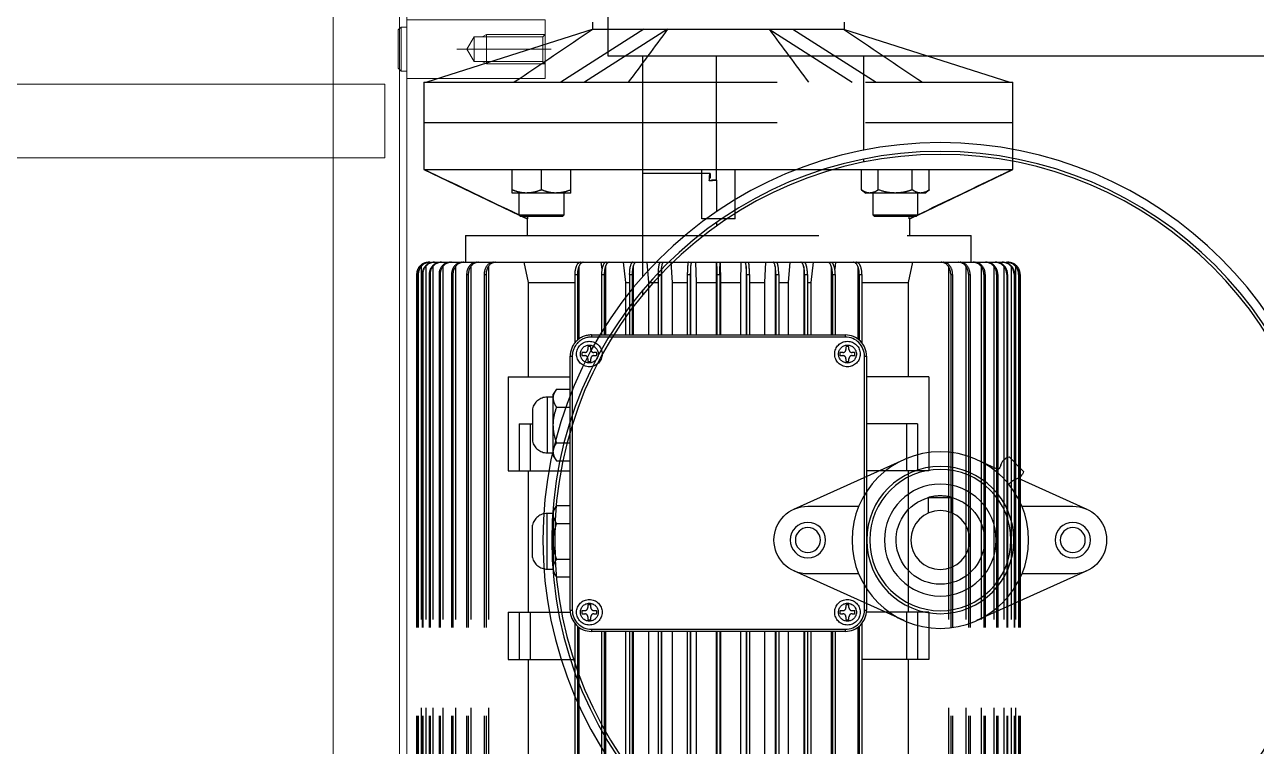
# Model space of a CAD drawing. Header units: millimetres. Extents: x 163705 to 1616509, y 81827 to 302547.
# Drawn here: x 228077 to 228495.4, y 147680.2 to 147925.4 of the extents above; entities that cross this region are included whole.
import ezdxf

# ---------------------------------------------------------------- set-up
doc = ezdxf.new("R2010")
doc.units = ezdxf.units.MM
doc.header["$LTSCALE"] = 10
doc.linetypes.add('ACAD_ISO02W100', pattern=[15, 12, -3])
doc.layers.add('1-虚线', color=8, linetype='ACAD_ISO02W100', lineweight=0)
doc.layers.add('1-设备轮廓', color=2, linetype='Continuous', lineweight=18)

# ---------------------------------------------------------------- blocks, each defined once
blk = doc.blocks.new('A$Cb1654539')
at = {"lineweight": 25}
for p, q in [((-30.87, 206.48), (-30.87, 264.08)), ((2.16, 196.97), (2.16, 264.08)), ((9.95, 196.97), (9.95, 264.08)), ((17.97, 196.97), (17.97, 264.08)), ((26.14, 196.97), (26.14, 264.08)), ((32.83, 264.08), (32.83, 196.97)), ((34.38, 196.97), (34.38, 264.08)), ((41.07, 264.08), (41.07, 196.97)), ((49.24, 264.08), (49.24, 196.97)), ((57.26, 264.08), (57.26, 196.97)), ((65.05, 264.08), (65.05, 196.97)), ((98.08, 264.08), (98.08, 206.48)), ((-68.89, 75.7), (-68.89, 259.98)), ((-68.45, 75.7), (-68.45, 259.98)), ((-68.35, 75.7), (-68.35, 259.98)), ((-67.33, 72.99), (-67.33, 262.7)), ((-67.02, 75.7), (-67.02, 259.98)), ((-66.82, 75.7), (-66.82, 259.98)), ((-65.82, 72.99), (-65.82, 262.7)), ((-64.63, 75.7), (-64.63, 259.98)), ((-64.33, 75.7), (-64.33, 259.98)), ((-63.35, 72.99), (-63.35, 262.7)), ((-61.29, 75.7), (-61.29, 259.98)), ((-60.89, 75.7), (-60.89, 259.98)), ((-59.95, 72.99), (-59.95, 262.7)), ((-57.03, 75.7), (-57.03, 259.98)), ((-56.55, 75.7), (-56.55, 259.98)), ((-55.64, 72.99), (-55.64, 262.7)), ((-51.9, 75.7), (-51.9, 259.98)), ((-51.33, 75.7), (-51.33, 259.98)), ((-50.48, 72.99), (-50.48, 262.7)), ((-45.95, 75.7), (-45.95, 259.98)), ((-45.3, 75.7), (-45.3, 259.98)), ((-44.51, 72.99), (-44.51, 262.7)), ((-15.16, 194.25), (-15.16, 259.98)), ((-14.26, 195.19), (-14.26, 259.98)), ((-13.77, 195.58), (-13.77, 262.7)), ((-6.09, 196.97), (-6.09, 259.98)), ((-5.14, 196.97), (-5.14, 259.98)), ((-4.75, 196.97), (-4.75, 262.7)), ((3.36, 196.97), (3.36, 259.98)), ((4.34, 196.97), (4.34, 259.98)), ((4.64, 196.97), (4.64, 262.7)), ((13.11, 196.97), (13.11, 259.98)), ((14.11, 196.97), (14.11, 259.98)), ((14.31, 196.97), (14.31, 262.7)), ((23.05, 196.97), (23.05, 259.98)), ((24.07, 196.97), (24.07, 259.98)), ((24.17, 196.97), (24.17, 262.7)), ((33.1, 196.97), (33.1, 259.98)), ((34.12, 196.97), (34.12, 259.98)), ((43.04, 196.97), (43.04, 262.7)), ((43.14, 196.97), (43.14, 259.98)), ((44.16, 196.97), (44.16, 259.98)), ((52.9, 196.97), (52.9, 262.7)), ((53.1, 196.97), (53.1, 259.98)), ((54.11, 196.97), (54.11, 259.98)), ((62.57, 196.97), (62.57, 262.7)), ((62.87, 196.97), (62.87, 259.98)), ((63.85, 196.97), (63.85, 259.98)), ((71.97, 196.97), (71.97, 262.7)), ((72.36, 196.97), (72.36, 259.98)), ((73.31, 196.97), (73.31, 259.98)), ((80.99, 195.58), (80.99, 262.7)), ((81.47, 195.19), (81.47, 259.98)), ((82.38, 194.25), (82.38, 259.98)), ((111.72, 72.99), (111.72, 262.7)), ((112.52, 75.7), (112.52, 259.98)), ((113.17, 75.7), (113.17, 259.98)), ((117.7, 72.99), (117.7, 262.7)), ((118.55, 75.7), (118.55, 259.98)), ((119.12, 75.7), (119.12, 259.98)), ((122.86, 72.99), (122.86, 262.7)), ((123.76, 75.7), (123.76, 259.98)), ((124.25, 75.7), (124.25, 259.98)), ((127.16, 72.99), (127.16, 262.7)), ((128.11, 75.7), (128.11, 259.98)), ((128.5, 75.7), (128.5, 259.98)), ((130.56, 72.99), (130.56, 262.7)), ((131.55, 75.7), (131.55, 259.98)), ((131.84, 75.7), (131.84, 259.98)), ((133.03, 72.99), (133.03, 262.7)), ((134.04, 75.7), (134.04, 259.98)), ((134.24, 75.7), (134.24, 259.98)), ((134.54, 72.99), (134.54, 262.7)), ((135.56, 75.7), (135.56, 259.98)), ((135.66, 75.7), (135.66, 259.98)), ((136.11, 75.7), (136.11, 259.98)), ((-37.83, 190.48), (-37.83, 206.48)), ((-37.83, 206.48), (-34.05, 206.48)), ((-34.05, 190.48), (-34.05, 206.48)), ((-34.05, 206.48), (-30.27, 206.48)), ((-30.27, 206.48), (-15.16, 206.48)), ((-30.27, 190.48), (-30.27, 206.48)), ((97.49, 206.48), (82.38, 206.48)), ((97.49, 190.48), (97.49, 206.48)), ((101.27, 206.48), (97.49, 206.48)), ((101.27, 190.48), (101.27, 206.48)), ((105.05, 206.48), (101.27, 206.48)), ((105.05, 190.48), (105.05, 206.48)), ((-9.51, 196.25), (-9.51, 196.97)), ((-9.51, 196.97), (76.73, 196.97)), ((76.73, 196.25), (76.73, 196.97)), ((-10.75, 192.76), (-10.75, 192.03)), ((-9.97, 193.02), (-10.49, 193.02)), ((-9.71, 192.03), (-9.71, 192.76)), ((76.73, 196.25), (-9.51, 196.25)), ((76.93, 192.76), (76.93, 192.03)), ((77.71, 193.02), (77.19, 193.02)), ((77.97, 192.03), (77.97, 192.76)), ((-37.83, 190.48), (-34.05, 190.48)), ((-34.05, 190.48), (-30.27, 190.48)), ((-30.87, 142.48), (-30.87, 190.48)), ((-30.27, 190.48), (-16.7, 190.48)), ((-16.02, 189.74), (-16.74, 189.74)), ((-16.74, 103.51), (-16.74, 189.74)), ((-16.02, 189.74), (-16.02, 103.51)), ((-12.78, 190.73), (-12.78, 190.21)), ((-11.79, 190.99), (-12.52, 190.99)), ((-12.52, 189.95), (-11.79, 189.95)), ((-10.75, 188.9), (-10.75, 188.18)), ((-9.71, 188.18), (-9.71, 188.9)), ((-7.94, 190.99), (-8.67, 190.99)), ((-8.67, 189.95), (-7.94, 189.95)), ((-7.68, 190.21), (-7.68, 190.73)), ((74.9, 190.73), (74.9, 190.21)), ((75.89, 190.99), (75.16, 190.99)), ((75.16, 189.95), (75.89, 189.95)), ((76.93, 188.9), (76.93, 188.18)), ((77.97, 188.18), (77.97, 188.9)), ((79.74, 190.99), (79.01, 190.99)), ((79.01, 189.95), (79.74, 189.95)), ((80, 190.21), (80, 190.73)), ((83.95, 189.74), (83.23, 189.74)), ((83.23, 103.51), (83.23, 189.74)), ((97.49, 190.48), (83.92, 190.48)), ((83.95, 189.74), (83.95, 103.51)), ((101.27, 190.48), (97.49, 190.48)), ((98.08, 190.48), (98.08, 142.48)), ((105.05, 190.48), (101.27, 190.48)), ((-10.49, 187.92), (-9.97, 187.92)), ((77.19, 187.92), (77.71, 187.92)), ((88.55, 178.5), (83.95, 178.5)), ((89.69, 176.87), (88.55, 178.5)), ((89.69, 175.47), (89.69, 176.87)), ((91.81, 175.82), (89.69, 175.82)), ((91.81, 175.82), (91.81, 156.93)), ((88.55, 172.44), (83.95, 172.44)), ((89.69, 166.38), (89.69, 175.47)), ((96.76, 171.9), (96.76, 160.85)), ((89.69, 157.29), (89.69, 166.38)), ((88.55, 160.32), (83.95, 160.32)), ((88.55, 154.26), (89.69, 155.88)), ((89.69, 155.88), (89.69, 157.29)), ((89.69, 156.93), (91.81, 156.93)), ((88.55, 154.26), (83.95, 154.26)), ((-37.83, 110.48), (-37.83, 142.48)), ((-37.83, 142.48), (-34.05, 142.48)), ((-34.05, 126.48), (-34.05, 142.48)), ((-34.05, 142.48), (-30.27, 142.48)), ((-30.27, 142.48), (-16.74, 142.48)), ((-30.27, 126.48), (-30.27, 142.48)), ((97.49, 142.48), (83.95, 142.48)), ((97.49, 126.48), (97.49, 142.48)), ((101.27, 142.48), (97.49, 142.48)), ((101.27, 126.48), (101.27, 142.48)), ((105.05, 142.48), (101.27, 142.48)), ((105.05, 110.48), (105.05, 142.48)), ((88.55, 138.99), (83.95, 138.99)), ((89.69, 137.37), (88.55, 138.99)), ((89.69, 137.37), (89.69, 135.96)), ((91.81, 136.32), (89.69, 136.32)), ((89.69, 135.96), (89.69, 126.87)), ((91.81, 117.43), (91.81, 136.32)), ((88.55, 132.93), (83.95, 132.93)), ((96.76, 121.35), (96.76, 132.4)), ((-34.05, 126.48), (-30.27, 126.48)), ((-30.27, 126.48), (-16.74, 126.48)), ((89.69, 126.87), (89.69, 117.78)), ((97.49, 126.48), (96.76, 126.48)), ((101.27, 126.48), (97.49, 126.48)), ((88.55, 120.81), (83.95, 120.81)), ((89.69, 117.78), (89.69, 116.38)), ((89.69, 117.43), (91.81, 117.43)), ((88.55, 114.75), (83.95, 114.75)), ((88.55, 114.75), (89.69, 116.38)), ((-37.83, 110.48), (-16.74, 110.48)), ((-30.87, 78.48), (-30.87, 110.48)), ((105.05, 110.48), (83.95, 110.48)), ((98.08, 110.48), (98.08, 78.48)), ((-10.75, 105.07), (-10.75, 104.35)), ((-9.97, 105.33), (-10.49, 105.33)), ((-9.71, 104.35), (-9.71, 105.07)), ((76.93, 105.07), (76.93, 104.35)), ((77.71, 105.33), (77.19, 105.33)), ((77.97, 104.35), (77.97, 105.07)), ((-16.02, 103.51), (-16.74, 103.51)), ((-12.78, 103.04), (-12.78, 102.52)), ((-11.79, 103.31), (-12.52, 103.31)), ((-12.52, 102.26), (-11.79, 102.26)), ((-10.75, 101.22), (-10.75, 100.5)), ((-9.71, 100.5), (-9.71, 101.22)), ((-7.94, 103.31), (-8.67, 103.31)), ((-8.67, 102.26), (-7.94, 102.26)), ((-7.68, 102.52), (-7.68, 103.04)), ((74.9, 103.04), (74.9, 102.52)), ((75.89, 103.31), (75.16, 103.31)), ((75.16, 102.26), (75.89, 102.26)), ((76.93, 101.22), (76.93, 100.5)), ((77.97, 100.5), (77.97, 101.22)), ((79.74, 103.31), (79.01, 103.31)), ((79.01, 102.26), (79.74, 102.26)), ((80, 102.52), (80, 103.04)), ((83.95, 103.51), (83.23, 103.51)), ((-15.16, 75.7), (-15.16, 99)), ((-14.26, 75.7), (-14.26, 98.06)), ((-13.77, 72.99), (-13.77, 97.67)), ((-10.49, 100.24), (-9.97, 100.24)), ((-9.51, 96.28), (-9.51, 97)), ((-9.51, 97), (76.73, 97)), ((76.73, 96.28), (-9.51, 96.28)), ((-6.09, 75.7), (-6.09, 96.28)), ((-5.14, 75.7), (-5.14, 96.28)), ((-4.75, 72.99), (-4.75, 96.28)), ((2.16, 78.48), (2.16, 96.28)), ((3.36, 75.7), (3.36, 96.28)), ((4.34, 75.7), (4.34, 96.28)), ((4.64, 72.99), (4.64, 96.28)), ((9.95, 78.48), (9.95, 96.28)), ((13.11, 75.7), (13.11, 96.28)), ((14.11, 75.7), (14.11, 96.28)), ((14.31, 72.99), (14.31, 96.28)), ((17.97, 78.48), (17.97, 96.28)), ((23.05, 75.7), (23.05, 96.28)), ((24.07, 75.7), (24.07, 96.28)), ((24.17, 72.99), (24.17, 96.28)), ((26.14, 78.48), (26.14, 96.28)), ((32.83, 96.28), (32.83, 78.48)), ((33.1, 75.7), (33.1, 96.28)), ((34.12, 75.7), (34.12, 96.28)), ((34.38, 78.48), (34.38, 96.28)), ((41.07, 96.28), (41.07, 78.48)), ((43.04, 72.99), (43.04, 96.28)), ((43.14, 75.7), (43.14, 96.28)), ((44.16, 75.7), (44.16, 96.28)), ((49.24, 96.28), (49.24, 78.48)), ((52.9, 72.99), (52.9, 96.28)), ((53.1, 75.7), (53.1, 96.28)), ((54.11, 75.7), (54.11, 96.28)), ((57.26, 96.28), (57.26, 78.48)), ((62.57, 72.99), (62.57, 96.28)), ((62.87, 75.7), (62.87, 96.28)), ((63.85, 75.7), (63.85, 96.28)), ((65.05, 96.28), (65.05, 78.48)), ((71.97, 72.99), (71.97, 96.28)), ((72.36, 75.7), (72.36, 96.28)), ((73.31, 75.7), (73.31, 96.28)), ((76.73, 96.28), (76.73, 97)), ((77.19, 100.24), (77.71, 100.24)), ((80.99, 72.99), (80.99, 97.67)), ((81.47, 75.7), (81.47, 98.06)), ((82.38, 75.7), (82.38, 99)), ((-68.35, 75.7), (-68.45, 75.7)), ((-66.82, 75.7), (-67.02, 75.7)), ((-64.33, 75.7), (-64.63, 75.7)), ((-60.89, 75.7), (-61.29, 75.7)), ((-56.55, 75.7), (-57.03, 75.7)), ((-51.33, 75.7), (-51.9, 75.7)), ((-45.3, 75.7), (-45.95, 75.7)), ((-32.31, 71.6), (-30.87, 78.48)), ((-15.16, 78.48), (-30.87, 78.48)), ((-14.26, 75.7), (-15.16, 75.7)), ((-5.14, 75.7), (-6.09, 75.7)), ((1.43, 71.6), (2.16, 78.48)), ((3.36, 78.48), (2.16, 78.48)), ((4.34, 75.7), (3.36, 75.7)), ((9.39, 71.6), (9.95, 78.48)), ((13.11, 78.48), (9.95, 78.48)), ((14.11, 75.7), (13.11, 75.7)), ((17.59, 71.6), (17.97, 78.48)), ((23.05, 78.48), (17.97, 78.48)), ((24.07, 75.7), (23.05, 75.7)), ((25.93, 71.6), (26.14, 78.48)), ((32.83, 78.48), (26.14, 78.48)), ((32.83, 78.48), (32.86, 71.6)), ((34.12, 75.7), (33.1, 75.7)), ((33.1, 75.7), (33.1, 72.99)), ((34.12, 72.99), (34.12, 75.7)), ((34.36, 71.6), (34.38, 78.48)), ((41.07, 78.48), (34.38, 78.48)), ((41.07, 78.48), (41.28, 71.6)), ((44.16, 75.7), (43.14, 75.7)), ((49.24, 78.48), (44.16, 78.48)), ((49.24, 78.48), (49.63, 71.6)), ((54.11, 75.7), (53.1, 75.7)), ((57.26, 78.48), (54.11, 78.48)), ((57.26, 78.48), (57.82, 71.6)), ((63.85, 75.7), (62.87, 75.7)), ((65.05, 78.48), (63.85, 78.48)), ((65.05, 78.48), (65.79, 71.6)), ((73.31, 75.7), (72.36, 75.7)), ((82.38, 75.7), (81.47, 75.7)), ((98.08, 78.48), (82.38, 78.48)), ((98.08, 78.48), (99.53, 71.6)), ((113.17, 75.7), (112.52, 75.7)), ((119.12, 75.7), (118.55, 75.7)), ((124.25, 75.7), (123.76, 75.7)), ((128.5, 75.7), (128.11, 75.7)), ((131.84, 75.7), (131.55, 75.7)), ((134.24, 75.7), (134.04, 75.7)), ((135.66, 75.7), (135.56, 75.7)), ((-67.87, 72.99), (-67.87, 73.59)), ((-64.26, 71.6), (-64.37, 71.6)), ((-62.79, 71.6), (-63.01, 71.6)), ((-60.72, 71.6), (-62.79, 71.6)), ((-60.39, 71.6), (-60.72, 71.6)), ((-57.52, 71.6), (-60.39, 71.6)), ((-57.09, 71.6), (-57.52, 71.6)), ((-53.44, 71.6), (-57.09, 71.6)), ((-52.91, 71.6), (-53.44, 71.6)), ((-48.52, 71.6), (-52.91, 71.6)), ((-52.29, 71.6), (-52.29, 62.48)), ((-47.9, 71.6), (-48.52, 71.6)), ((-42.81, 71.6), (-47.9, 71.6)), ((-42.1, 71.6), (-42.81, 71.6)), ((-32.31, 71.6), (-42.1, 71.6)), ((-13.27, 71.6), (-32.31, 71.6)), ((-12.28, 71.6), (-13.27, 71.6)), ((-6.22, 71.6), (-12.28, 71.6)), ((-6.22, 71.6), (-5.92, 73.91)), ((-4.56, 71.6), (-6.22, 71.6)), ((-3.53, 71.6), (-4.56, 71.6)), ((1.43, 71.6), (-3.53, 71.6)), ((4.51, 71.6), (1.43, 71.6)), ((5.58, 71.6), (4.51, 71.6)), ((9.39, 71.6), (5.58, 71.6)), ((13.86, 71.6), (9.39, 71.6)), ((14.96, 71.6), (13.86, 71.6)), ((17.59, 71.6), (14.96, 71.6)), ((23.41, 71.6), (17.59, 71.6)), ((24.52, 71.6), (23.41, 71.6)), ((25.93, 71.6), (24.52, 71.6)), ((32.86, 71.6), (25.93, 71.6)), ((33.05, 71.6), (32.86, 71.6)), ((34.17, 71.6), (33.05, 71.6)), ((34.36, 71.6), (34.17, 71.6)), ((41.28, 71.6), (34.36, 71.6)), ((42.7, 71.6), (41.28, 71.6)), ((43.81, 71.6), (42.7, 71.6)), ((49.63, 71.6), (43.81, 71.6)), ((52.26, 71.6), (49.63, 71.6)), ((53.35, 71.6), (52.26, 71.6)), ((57.82, 71.6), (53.35, 71.6)), ((61.64, 71.6), (57.82, 71.6)), ((62.71, 71.6), (61.64, 71.6)), ((65.79, 71.6), (62.71, 71.6)), ((70.75, 71.6), (65.79, 71.6)), ((71.78, 71.6), (70.75, 71.6)), ((73.44, 71.6), (71.78, 71.6)), ((73.13, 73.96), (73.44, 71.6)), ((79.5, 71.6), (73.44, 71.6)), ((80.49, 71.6), (79.5, 71.6)), ((99.53, 71.6), (80.49, 71.6)), ((109.32, 71.6), (99.53, 71.6)), ((110.03, 71.6), (109.32, 71.6)), ((115.11, 71.6), (110.03, 71.6)), ((115.74, 71.6), (115.11, 71.6)), ((120.13, 71.6), (115.74, 71.6)), ((119.5, 62.48), (119.5, 71.6)), ((120.65, 71.6), (120.13, 71.6)), ((124.3, 71.6), (120.65, 71.6)), ((124.73, 71.6), (124.3, 71.6)), ((127.61, 71.6), (124.73, 71.6)), ((127.93, 71.6), (127.61, 71.6)), ((130.01, 71.6), (127.93, 71.6)), ((130.23, 71.6), (130.01, 71.6)), ((131.59, 71.6), (131.48, 71.6)), ((135.08, 72.99), (135.08, 73.59)), ((119.5, 62.48), (-52.29, 62.48)), ((-31.39, 62.48), (-31.39, 56.88)), ((98.61, 56.88), (98.61, 62.48)), ((-34.09, 55.59), (-66.39, 40.08)), ((-33.59, 56.08), (-34.19, 55.48)), ((-34.19, 55.48), (-34.19, 48.08)), ((-18.8, 55.48), (-34.19, 55.48)), ((-33.59, 56.08), (-19.4, 56.08)), ((-31.39, 56.88), (-33.06, 56.08)), ((-31.14, 56.88), (-32.82, 56.08)), ((-31.39, 56.88), (-31.14, 56.88)), ((-31.14, 56.88), (-31.14, 56.08)), ((-18.8, 55.48), (-19.4, 56.08)), ((-18.8, 48.08), (-18.8, 55.48)), ((27.94, 56.88), (27.94, 40.08)), ((27.94, 56.88), (39.27, 56.88)), ((39.27, 56.88), (39.27, 40.08)), ((86.61, 56.08), (86.01, 55.48)), ((86.01, 55.48), (86.01, 48.08)), ((101.41, 55.48), (86.01, 55.48)), ((86.61, 56.08), (100.81, 56.08)), ((98.36, 56.88), (98.36, 56.08)), ((98.36, 56.88), (98.61, 56.88)), ((100.03, 56.08), (98.36, 56.88)), ((100.27, 56.08), (98.61, 56.88)), ((101.41, 55.48), (100.81, 56.08)), ((133.61, 40.08), (101.3, 55.59)), ((101.41, 48.08), (101.41, 55.48)), ((-36.5, 48.08), (-38.04, 47)), ((-38.04, 47), (-38.04, 40.08)), ((-36.5, 48.08), (-35.16, 48.08)), ((-35.16, 48.08), (-26.5, 48.08)), ((-32.27, 47), (-32.27, 40.08)), ((-26.5, 48.08), (-17.84, 48.08)), ((-20.72, 47), (-20.72, 40.08)), ((-17.84, 48.08), (-16.5, 48.08)), ((-14.95, 47), (-16.5, 48.08)), ((-14.95, 47), (-14.95, 40.08)), ((83.71, 48.08), (83.71, 47)), ((83.71, 48.08), (88.71, 48.08)), ((83.71, 47), (83.71, 40.08)), ((88.71, 48.08), (98.71, 48.08)), ((93.71, 47), (93.71, 40.08)), ((98.71, 48.08), (103.71, 48.08)), ((103.71, 48.08), (103.71, 47)), ((103.71, 47), (103.71, 40.08)), ((-66.39, 40.08), (-66.39, 24.08)), ((-66.23, 40.08), (-66.39, 40.08)), ((27.94, 40.08), (-66.23, 40.08)), ((39.27, 40.08), (27.94, 40.08)), ((133.45, 40.08), (39.27, 40.08)), ((133.61, 40.08), (133.45, 40.08)), ((133.61, 24.08), (133.61, 40.08)), ((-66.39, 24.08), (-66.39, 10.48)), ((133.61, 24.08), (-66.39, 24.08)), ((133.61, 10.48), (133.61, 24.08)), ((133.61, 10.48), (-66.39, 10.48)), ((-8.94, -7.62), (-65.39, 10.48)), ((8.29, -7.62), (-19.93, 10.48)), ((16.38, -7.62), (-11.85, 10.48)), ((50.84, -7.62), (79.07, 10.48)), ((58.92, -7.62), (87.15, 10.48)), ((76.15, -7.62), (132.61, 10.48)), ((-9.19, -7.54), (-9.19, -9.92)), ((8.29, -7.54), (-8.94, -7.54)), ((-8.94, -7.62), (-8.94, -7.54)), ((16.38, -7.62), (16.38, -7.54)), ((50.84, -7.54), (16.38, -7.54)), ((50.84, -7.62), (50.84, -7.54)), ((76.15, -7.54), (58.92, -7.54)), ((76.15, -7.62), (76.15, -7.54)), ((76.41, -9.92), (76.41, -7.54))]:
    blk.add_line(p, q, dxfattribs=at)
for centre, radius in [((-10.23, 190.47), 4.34), ((-10.23, 190.47), 3.04), ((77.45, 190.47), 4.34), ((77.45, 190.47), 3.04), ((-10.23, 102.78), 4.34), ((-10.23, 102.78), 3.04), ((77.45, 102.78), 4.34), ((77.45, 102.78), 3.04)]:
    blk.add_circle(centre, radius, dxfattribs=at)
for centre, radius, start, end in [((-9.51, 189.74), 7.23, 90, 180), ((76.73, 189.74), 7.23, 0, 90), ((-9.51, 189.74), 6.51, 90, 180), ((-10.49, 192.76), 0.26, 90, 180), ((-9.97, 192.76), 0.26, 0, 90), ((76.73, 189.74), 6.51, 0, 90), ((77.19, 192.76), 0.26, 90, 180), ((77.71, 192.76), 0.26, 360, 90), ((-12.52, 190.73), 0.26, 90, 180), ((-12.52, 190.21), 0.26, 180, 270), ((-11.79, 192.03), 1.04, 270, 0), ((-11.79, 188.9), 1.04, 0, 90), ((-8.67, 192.03), 1.04, 180, 270), ((-8.67, 188.9), 1.04, 90, 180), ((-7.94, 190.73), 0.26, 0, 90), ((-7.94, 190.21), 0.26, 270, 0), ((75.16, 190.73), 0.26, 90, 180), ((75.16, 190.21), 0.26, 180, 270), ((75.89, 192.03), 1.04, 270, 0), ((75.89, 188.9), 1.04, 0, 90), ((79.01, 192.03), 1.04, 180, 270), ((79.01, 188.9), 1.04, 90, 180), ((79.74, 190.73), 0.26, 0, 90), ((79.74, 190.21), 0.26, 270, 0), ((-10.49, 188.18), 0.26, 180, 270), ((-9.97, 188.18), 0.26, 270, 0), ((77.19, 188.18), 0.26, 180, 270), ((77.71, 188.18), 0.26, 270, 0), ((91.81, 170.74), 5.09, 13.2126, 90), ((91.81, 162.01), 5.09, 270, 346.7874), ((91.81, 131.24), 5.09, 13.2126, 90), ((91.81, 122.51), 5.09, 270, 346.7874), ((-10.49, 105.07), 0.26, 90, 180), ((-9.97, 105.07), 0.26, 0, 90), ((77.19, 105.07), 0.26, 90, 180), ((77.71, 105.07), 0.26, 0, 90), ((-9.51, 103.51), 7.23, 180, 270), ((-9.51, 103.51), 6.51, 180, 270), ((-12.52, 103.04), 0.26, 90, 180), ((-12.52, 102.52), 0.26, 180, 270), ((-11.79, 104.35), 1.04, 270, 0), ((-11.79, 101.22), 1.04, 360, 90), ((-10.49, 100.5), 0.26, 180, 270), ((-9.97, 100.5), 0.26, 270, 0), ((-8.67, 104.35), 1.04, 180, 270), ((-8.67, 101.22), 1.04, 90, 180), ((-7.94, 103.04), 0.26, 0, 90), ((-7.94, 102.52), 0.26, 270, 0), ((75.16, 103.04), 0.26, 90, 180), ((75.16, 102.52), 0.26, 180, 270), ((75.89, 104.35), 1.04, 270, 0), ((75.89, 101.22), 1.04, 360, 90), ((76.73, 103.51), 7.23, 270, 0), ((76.73, 103.51), 6.51, 270, 0), ((77.19, 100.5), 0.26, 180, 270), ((77.71, 100.5), 0.26, 270, 0), ((79.01, 104.35), 1.04, 180, 270), ((79.01, 101.22), 1.04, 90, 180), ((79.74, 103.04), 0.26, 0, 90), ((79.74, 102.52), 0.26, 270, 0), ((-64.79, 75.7), 4.1, 180, 221.4096), ((-64.34, 75.7), 4.11, 179.9812, 221.2458), ((-64.24, 75.7), 4.11, 179.9812, 221.2458), ((-62.88, 75.69), 4.15, 179.9262, 220.7535), ((-62.68, 75.69), 4.15, 179.9262, 220.7535), ((-60.42, 75.69), 4.21, 179.839, 219.9301), ((-60.12, 75.69), 4.21, 179.839, 219.9301), ((-56.99, 75.68), 4.3, 179.7261, 218.7716), ((-56.6, 75.68), 4.3, 179.7261, 218.7716), ((-52.6, 75.67), 4.43, 179.5965, 217.2736), ((-52.12, 75.67), 4.43, 179.5965, 217.2736), ((-47.3, 75.65), 4.6, 179.461, 215.4313), ((-46.73, 75.65), 4.6, 179.461, 215.4313), ((-41.11, 75.64), 4.84, 179.3322, 213.2414), ((-40.46, 75.64), 4.84, 179.3322, 213.2414), ((-7.92, 75.59), 7.24, 179.1365, 201.0684), ((-7.02, 75.59), 7.24, 179.1365, 201.0684), ((2.65, 75.58), 8.74, 179.2153, 197.2451), ((3.6, 75.58), 8.74, 179.2153, 197.2451), ((14.7, 75.57), 11.34, 179.3508, 193.1718), ((15.68, 75.57), 11.34, 179.3508, 193.1718), ((29.77, 75.56), 16.66, 179.5359, 188.8985), ((30.77, 75.56), 16.66, 179.5359, 188.8985), ((55.95, 75.56), 32.9, 179.758, 184.4853), ((56.97, 75.56), 32.9, 179.758, 184.4853), ((10.24, 75.56), 32.9, 355.5147, 0.242), ((11.26, 75.56), 32.9, 355.5147, 0.242), ((36.44, 75.56), 16.66, 351.1015, 0.4641), ((37.45, 75.56), 16.66, 351.1015, 0.4641), ((51.54, 75.57), 11.34, 346.8282, 0.6492), ((52.52, 75.57), 11.34, 346.8282, 0.6492), ((63.62, 75.58), 8.74, 342.7549, 0.7847), ((64.56, 75.58), 8.74, 342.7549, 0.7847), ((74.23, 75.59), 7.24, 338.9316, 0.8635), ((75.14, 75.59), 7.24, 338.9316, 0.8635), ((107.67, 75.64), 4.84, 326.7586, 0.6678), ((108.32, 75.64), 4.84, 326.7586, 0.6678), ((113.95, 75.65), 4.6, 324.5687, 0.539), ((114.52, 75.65), 4.6, 324.5687, 0.539), ((119.34, 75.67), 4.43, 322.7264, 0.4035), ((119.82, 75.67), 4.43, 322.7264, 0.4035), ((123.81, 75.68), 4.3, 321.2284, 0.2739), ((124.2, 75.68), 4.3, 321.2284, 0.2739), ((127.34, 75.69), 4.21, 320.0699, 0.161), ((127.64, 75.69), 4.21, 320.0699, 0.161), ((129.89, 75.69), 4.15, 319.2465, 0.0738), ((130.09, 75.69), 4.15, 319.2465, 0.0738), ((131.45, 75.7), 4.11, 318.7542, 0.0188), ((131.55, 75.7), 4.11, 318.7542, 0.0188), ((132.01, 75.7), 4.1, 318.5904, 360), ((-64.79, 75.7), 4.1, 221.4096, 270), ((132.01, 75.7), 4.1, 270, 318.5904)]:
    blk.add_arc(centre, radius, start, end, dxfattribs=at)
for centre, major_axis, ratio, start_param, end_param in [((-64.37, 75.7), (0, 4.1), 0.9937, 2.293531, 3.141593), ((-64.26, 75.7), (0, 4.1), 0.99667, 2.293531, 3.141593), ((-63.01, 75.7), (0, 4.1), 0.977829, 2.293531, 3.141593), ((-62.79, 75.7), (0, 4.1), 0.983741, 2.293531, 3.141593), ((-60.72, 75.7), (0, 4.1), 0.952542, 2.293531, 3.141593), ((-60.39, 75.7), (0, 4.1), 0.961339, 2.293531, 3.141593), ((-57.52, 75.7), (0, 4.1), 0.918081, 2.293531, 3.141593), ((-57.09, 75.7), (0, 4.1), 0.929678, 2.293531, 3.141593), ((-53.44, 75.7), (0, 4.1), 0.874779, 2.293531, 3.141593), ((-52.91, 75.7), (0, 4.1), 0.889064, 2.293531, 3.141593), ((-48.52, 75.7), (0, 4.1), 0.823052, 2.293531, 3.141593), ((-47.9, 75.7), (0, 4.1), 0.839887, 2.293531, 3.141593), ((-42.81, 75.7), (0, 4.1), 0.763398, 2.293531, 3.141593), ((-42.1, 75.7), (0, 4.1), 0.782622, 2.293531, 3.141593), ((-13.27, 75.7), (0, 4.1), 0.458034, 2.293531, 3.141593), ((-12.28, 75.7), (0, 4.1), 0.484759, 2.293531, 3.141593), ((-4.56, 75.7), (0, 4.1), 0.368685, 2.293531, 3.141593), ((-3.53, 75.7), (0, 4.1), 0.396682, 2.293531, 3.141593), ((4.51, 75.7), (0, 4.1), 0.275786, 2.293531, 3.141593), ((5.58, 75.7), (0, 4.1), 0.304784, 2.293531, 3.141593), ((13.86, 75.7), (0, 4.1), 0.18023, 2.293531, 3.141593), ((14.96, 75.7), (0, 4.1), 0.209951, 2.293531, 3.141593), ((23.41, 75.7), (0, 4.1), 0.082939, 2.293531, 3.141593), ((24.52, 75.7), (0, 4.1), 0.113096, 2.293531, 3.141593), ((33.05, 75.7), (0, 4.1), 0.015152, 3.141593, 3.989655), ((34.17, 75.7), (0, 4.1), 0.015152, 2.293531, 3.141593), ((42.7, 75.7), (0, 4.1), 0.113096, 3.141593, 3.989655), ((43.81, 75.7), (0, 4.1), 0.082939, 3.141593, 3.989655), ((52.26, 75.7), (0, 4.1), 0.209951, 3.141593, 3.989655), ((53.35, 75.7), (0, 4.1), 0.18023, 3.141593, 3.989655), ((61.64, 75.7), (0, 4.1), 0.304784, 3.141593, 3.989655), ((62.71, 75.7), (0, 4.1), 0.275786, 3.141593, 3.989655), ((70.75, 75.7), (0, 4.1), 0.396682, 3.141593, 3.989655), ((71.78, 75.7), (0, 4.1), 0.368685, 3.141593, 3.989655), ((79.5, 75.7), (0, 4.1), 0.484759, 3.141593, 3.989655), ((80.49, 75.7), (0, 4.1), 0.458034, 3.141593, 3.989655), ((109.32, 75.7), (0, 4.1), 0.782622, 3.141593, 3.989655), ((110.03, 75.7), (0, 4.1), 0.763398, 3.141593, 3.989655), ((115.11, 75.7), (0, 4.1), 0.839887, 3.141593, 3.989655), ((115.74, 75.7), (0, 4.1), 0.823052, 3.141593, 3.989655), ((120.13, 75.7), (0, 4.1), 0.889064, 3.141593, 3.989655), ((120.65, 75.7), (0, 4.1), 0.874779, 3.141593, 3.989655), ((124.3, 75.7), (0, 4.1), 0.929678, 3.141593, 3.989655), ((124.73, 75.7), (0, 4.1), 0.918081, 3.141593, 3.989655), ((127.61, 75.7), (0, 4.1), 0.961339, 3.141593, 3.989655), ((127.93, 75.7), (0, 4.1), 0.952542, 3.141593, 3.989655), ((130.01, 75.7), (0, 4.1), 0.983741, 3.141593, 3.989655), ((130.23, 75.7), (0, 4.1), 0.977829, 3.141593, 3.989655), ((131.48, 75.7), (0, 4.1), 0.99667, 3.141593, 3.989655), ((131.59, 75.7), (0, 4.1), 0.9937, 3.141593, 3.989655), ((33.61, -21.27), (42.75, -7.41), 0.270246, 2.031964, 2.250467), ((33.61, -21.27), (42.75, 7.41), 0.270246, 0.891125, 1.109628)]:
    blk.add_ellipse(centre, major_axis=major_axis, ratio=ratio, start_param=start_param, end_param=end_param, dxfattribs=at)
for points, knots in [([(88.55, 178.5), (88.86, 178.01), (89.5, 177.03), (89.62, 175.99), (89.69, 175.47)], [0, 0, 0, 0, 1.619128, 3.280618, 3.280618, 3.280618, 3.280618]), ([(89.69, 175.47), (89.68, 175.37), (89.67, 174.81), (89.4, 173.78), (88.83, 172.89), (88.55, 172.44)], [0, 0, 0, 0, 0.321217, 1.785505, 3.286132, 3.286132, 3.286132, 3.286132]), ([(88.55, 172.44), (88.72, 171.93), (89.12, 170.7), (89.58, 168.67), (89.65, 167.15), (89.69, 166.38)], [0, 0, 0, 0, 1.613588, 3.884306, 6.194764, 6.194764, 6.194764, 6.194764]), ([(89.69, 166.38), (89.67, 165.89), (89.63, 164.62), (89.27, 162.57), (88.79, 161.07), (88.55, 160.32)], [0, 0, 0, 0, 1.468866, 3.813321, 6.195313, 6.195313, 6.195313, 6.195313]), ([(88.55, 160.32), (88.86, 159.83), (89.5, 158.84), (89.62, 157.81), (89.69, 157.29)], [0, 0, 0, 0, 1.619128, 3.280618, 3.280618, 3.280618, 3.280618]), ([(89.69, 157.29), (89.68, 157.18), (89.67, 156.62), (89.4, 155.59), (88.83, 154.71), (88.55, 154.26)], [0, 0, 0, 0, 0.321217, 1.785505, 3.286132, 3.286132, 3.286132, 3.286132]), ([(88.55, 138.99), (88.86, 138.51), (89.5, 137.52), (89.62, 136.49), (89.69, 135.96)], [0, 0, 0, 0, 1.619128, 3.280618, 3.280618, 3.280618, 3.280618]), ([(89.69, 135.96), (89.68, 135.86), (89.67, 135.3), (89.4, 134.27), (88.83, 133.38), (88.55, 132.93)], [0, 0, 0, 0, 0.321217, 1.785505, 3.286132, 3.286132, 3.286132, 3.286132]), ([(88.55, 132.93), (88.72, 132.42), (89.12, 131.19), (89.58, 129.17), (89.65, 127.64), (89.69, 126.87)], [0, 0, 0, 0, 1.613588, 3.884306, 6.194764, 6.194764, 6.194764, 6.194764]), ([(89.69, 126.87), (89.67, 126.38), (89.63, 125.11), (89.27, 123.07), (88.79, 121.57), (88.55, 120.81)], [0, 0, 0, 0, 1.468866, 3.813321, 6.195313, 6.195313, 6.195313, 6.195313]), ([(88.55, 120.81), (88.86, 120.33), (89.5, 119.34), (89.62, 118.31), (89.69, 117.78)], [0, 0, 0, 0, 1.619128, 3.280618, 3.280618, 3.280618, 3.280618]), ([(89.69, 117.78), (89.68, 117.68), (89.67, 117.12), (89.4, 116.09), (88.83, 115.2), (88.55, 114.75)], [0, 0, 0, 0, 0.321217, 1.785505, 3.286132, 3.286132, 3.286132, 3.286132]), ([(-34.12, 55.46), (-43.09, 51.17), (-53.79, 46.04), (-64.5, 40.91), (-66.23, 40.08)], [0, 0, 0, 0, 29.833499, 35.603613, 35.603613, 35.603613, 35.603613]), ([(133.45, 40.08), (123.49, 44.86), (112.77, 49.99), (102.05, 55.12), (101.29, 55.48)], [0, 0, 0, 0, 33.132471, 35.651499, 35.651499, 35.651499, 35.651499]), ([(-38.04, 47), (-37.58, 47.3), (-36.64, 47.91), (-35.66, 48.02), (-35.16, 48.08)], [0, 0, 0, 0, 1.542394, 3.125142, 3.125142, 3.125142, 3.125142]), ([(-35.16, 48.08), (-35.06, 48.08), (-34.53, 48.07), (-33.54, 47.81), (-32.7, 47.27), (-32.27, 47)], [0, 0, 0, 0, 0.305989, 1.700883, 3.130394, 3.130394, 3.130394, 3.130394]), ([(-32.27, 47), (-31.78, 47.16), (-30.61, 47.55), (-28.68, 47.98), (-27.23, 48.05), (-26.5, 48.08)], [0, 0, 0, 0, 1.537117, 3.70022, 5.90118, 5.90118, 5.90118, 5.90118]), ([(-26.5, 48.08), (-26.03, 48.07), (-24.06, 48.02), (-22.17, 47.44), (-20.72, 47)], [0, 0, 0, 0, 1.400168, 5.897382, 5.897382, 5.897382, 5.897382]), ([(-20.72, 47), (-20.26, 47.3), (-19.32, 47.91), (-18.33, 48.02), (-17.84, 48.08)], [0, 0, 0, 0, 1.542394, 3.125142, 3.125142, 3.125142, 3.125142]), ([(-17.84, 48.08), (-17.74, 48.08), (-17.21, 48.07), (-16.22, 47.81), (-15.38, 47.27), (-14.95, 47)], [0, 0, 0, 0, 0.305989, 1.700883, 3.130394, 3.130394, 3.130394, 3.130394]), ([(83.71, 47), (84.51, 47.3), (86.14, 47.91), (87.85, 48.02), (88.71, 48.08)], [0, 0, 0, 0, 2.538577, 5.143572, 5.143572, 5.143572, 5.143572]), ([(88.71, 48.08), (88.88, 48.08), (89.8, 48.07), (91.5, 47.81), (92.97, 47.27), (93.71, 47)], [0, 0, 0, 0, 0.503075, 2.796418, 5.146675, 5.146675, 5.146675, 5.146675]), ([(93.71, 47), (94.51, 47.3), (96.14, 47.91), (97.85, 48.02), (98.71, 48.08)], [0, 0, 0, 0, 2.538577, 5.143572, 5.143572, 5.143572, 5.143572]), ([(98.71, 48.08), (98.88, 48.08), (99.8, 48.07), (101.5, 47.81), (102.97, 47.27), (103.71, 47)], [0, 0, 0, 0, 0.503075, 2.796418, 5.146675, 5.146675, 5.146675, 5.146675])]:
    blk.add_open_spline(points, degree=3, knots=knots, dxfattribs=at)
for points in [[(-8.94, -7.54), (-17.89, -1.54), (-26.83, 4.47), (-35.77, 10.48)], [(16.38, -7.54), (11.9, -1.54), (7.43, 4.47), (2.96, 10.48)], [(50.84, -7.54), (55.31, -1.54), (59.78, 4.47), (64.25, 10.48)], [(76.15, -7.54), (85.1, -1.54), (94.04, 4.47), (102.98, 10.48)]]:
    blk.add_open_spline(points, degree=3, dxfattribs=at)
blk = doc.blocks.new('A$Ce0621208')
for p, q in [((-930.94, 862.05), (-930.13, 861.23)), ((-930.94, 862.05), (-930.94, 842.05)), ((-925.94, 832.05), (-925.94, 864.05)), ((-920.94, 862.05), (-921.75, 861.23)), ((-920.94, 862.05), (-920.94, 842.05)), ((-921.75, 861.23), (-930.13, 861.23)), ((-930.13, 861.23), (-930.13, 837.86)), ((-921.75, 861.23), (-921.75, 837.86)), ((-920.94, 842.05), (-930.94, 842.05)), ((-930.94, 842.05), (-930.13, 840.64)), ((-920.94, 842.05), (-921.75, 840.64)), ((-921.75, 837.86), (-930.13, 837.86)), ((-930.13, 837.86), (-925.94, 835.44)), ((-921.75, 837.86), (-925.94, 835.44)), ((1899.79, 815.05), (-1114.06, 815.05)), ((1899.79, 812.55), (-1114.06, 812.55)), ((-918.44, 813.05), (-933.44, 813.05)), ((-954.06, 790.05), (1649.79, 790.05))]:
    blk.add_line(p, q)
for points in [[(-915.94, 862.05), (-915.94, 815.05), (-935.94, 815.05), (-935.94, 862.05)], [(-918.44, 815.05), (-918.44, 813.05), (-919.44, 812.05), (-932.44, 812.05), (-933.44, 813.05), (-933.44, 815.05)], [(-914.06, 807.55), (-889.06, 807.55), (-889.06, 402.55), (-914.06, 402.55)]]:
    blk.add_lwpolyline(points, close=True)
blk = doc.blocks.new('G$C126DDED6')
at = {"rotation": 90}
blk.add_blockref('A$Ce0621208', (1640.05, 2164.12), dxfattribs=at)
at = {"layer": '1-虚线'}
blk.add_blockref('A$Cb1654539', (685.59, 1238.98), dxfattribs=at)
blk = doc.blocks.new('11')
at = {"lineweight": 25}
for p, q in [((1014.49, -1632.4), (1704.49, -1632.4)), ((1704.49, -1632.4), (1704.49, -1646.6)), ((1779.41, -1644.32), (1704.49, -1644.32)), ((1704.49, -1646.6), (1704.49, -1647.68)), ((1704.49, -1647.68), (1704.49, -2101.08)), ((1744.49, -1667.11), (1744.49, -1644.32)), ((1785.57, -1644.32), (1784, -1644.32)), ((1746.7, -1669.32), (1704.49, -1669.32)), ((1744.49, -1667.11), (1745.99, -1667.11)), ((1746.7, -1669.32), (1746.7, -1667.82)), ((1746.7, -1669.32), (1757.42, -1669.32)), ((1761.07, -1669.32), (1762.29, -1669.32)), ((1858.51, -1695.59), (1841.64, -1732.99)), ((1896.34, -1732.99), (1879.47, -1695.59)), ((1857.49, -1700.32), (1857.49, -1717.61)), ((1880.49, -1717.61), (1880.49, -1700.32)), ((1736.52, -1719.32), (1704.49, -1719.32)), ((1740.6, -1719.32), (1739.58, -1719.32)), ((1859.82, -1741.34), (1854.53, -1741.34)), ((1854.53, -1741.34), (1854.53, -1749.3)), ((1854.61, -1741.07), (1854.6, -1741.07)), ((1854.53, -1749.3), (1859.82, -1749.3)), ((1854.6, -1749.57), (1854.61, -1749.57)), ((1841.64, -1757.65), (1844.99, -1765.08)), ((1879.47, -1795.05), (1896.34, -1757.65)), ((1845.76, -1764.31), (1845.08, -1764.99)), ((1840.71, -1768.66), (1845.66, -1773.61)), ((1849.32, -1769.24), (1850.01, -1768.55)), ((1848.01, -1771.77), (1858.51, -1795.05)), ((1857.49, -1773.03), (1857.49, -1790.32)), ((1880.49, -1790.32), (1880.49, -1773.03))]:
    blk.add_line(p, q, dxfattribs=at)
for centre, radius in [((1868.99, -1745.32), 135), ((1868.99, -1745.32), 132), ((1868.99, -1745.32), 131), ((1868.99, -1700.32), 6), ((1868.99, -1700.32), 4.25), ((1868.99, -1745.32), 30), ((1868.99, -1745.32), 25), ((1868.99, -1745.32), 24), ((1868.99, -1745.32), 19), ((1868.99, -1745.32), 10), ((1868.99, -1790.32), 6), ((1868.99, -1790.32), 4.25)]:
    blk.add_circle(centre, radius, dxfattribs=at)
for centre, radius, start, end in [((1868.99, -1700.32), 11.5, 0, 180), ((1868.99, -1745.32), 15, 195.3729, 164.6271), ((1842.6, -1762.52), 3.5, 285.0736, 315), ((1844.55, -1769.76), 4, 135, 163.9384), ((1844.55, -1769.76), 4, 105.0736, 135), ((1851.79, -1771.71), 3.5, 135, 164.9264), ((1844.55, -1769.76), 4, 286.0556, 315), ((1844.55, -1769.76), 4, 315, 344.9264), ((1868.99, -1790.32), 11.5, 180, 0)]:
    blk.add_arc(centre, radius, start, end, dxfattribs=at)
for points in [[(1746.99, -1666.82), (1746.66, -1666.85), (1746.01, -1666.89), (1745.18, -1666.97), (1744.6, -1667.04), (1744.53, -1667.09), (1744.49, -1667.11)], [(1746.99, -1666.82), (1746.86, -1666.85), (1746.6, -1666.89), (1746.27, -1666.97), (1746.04, -1667.04), (1746.01, -1667.09), (1745.99, -1667.11)], [(1746.7, -1669.32), (1746.72, -1669.28), (1746.77, -1669.21), (1746.85, -1668.63), (1746.92, -1667.8), (1746.97, -1667.15), (1746.99, -1666.82)], [(1746.7, -1667.82), (1746.72, -1667.81), (1746.77, -1667.78), (1746.85, -1667.54), (1746.92, -1667.21), (1746.97, -1666.95), (1746.99, -1666.82)]]:
    blk.add_open_spline(points, degree=3, dxfattribs=at)
for points, knots in [([(1854.5, -1749.19), (1854.44, -1748.97), (1854.32, -1748.5), (1854.11, -1747.34), (1854.01, -1746.21), (1853.98, -1745.06), (1854.04, -1743.92), (1854.21, -1742.68), (1854.42, -1741.75), (1854.5, -1741.47), (1854.53, -1741.34)], [0, 0, 0, 0, 1.075967, 2.202458, 3.33462, 3.813407, 4.903883, 5.993388, 7.108382, 7.94019, 7.94019, 7.94019, 7.94019]), ([(1854.53, -1749.3), (1854.53, -1749.3), (1854.5, -1749.21), (1854.4, -1748.83), (1854.26, -1748.17), (1854.12, -1747.32), (1854.02, -1746.35), (1853.98, -1745.32), (1854.02, -1744.29), (1854.12, -1743.32), (1854.26, -1742.47), (1854.4, -1741.81), (1854.5, -1741.43), (1854.53, -1741.35), (1854.53, -1741.34)], [0, 0, 0, 0, 0.022453, 0.823458, 1.624944, 2.424082, 3.222501, 4.026976, 4.825872, 5.627119, 6.42824, 7.226832, 8.026413, 8.048968, 8.048968, 8.048968, 8.048968]), ([(1854.6, -1741.1), (1854.6, -1741.1), (1854.61, -1741.07), (1854.56, -1741.24), (1854.53, -1741.34)], [0, 0, 0, 0, 0.0885653, 0.2685261, 0.2685261, 0.2685261, 0.2685261]), ([(1854.53, -1749.3), (1854.56, -1749.41), (1854.61, -1749.57), (1854.6, -1749.55), (1854.6, -1749.54)], [0, 0, 0, 0, 0.180596, 0.2687253, 0.2687253, 0.2687253, 0.2687253])]:
    blk.add_open_spline(points, degree=3, knots=knots, dxfattribs=at)
blk = doc.blocks.new('A$C790c3438')
at = {"xscale": -1, "rotation": 89.99999999999993}
blk.add_blockref('11', (-18501.61, 10613.13), dxfattribs=at)
at = {"layer": '1-设备轮廓', "rotation": 180}
blk.add_blockref('G$C126DDED6', (-16112.48, 10149.08), dxfattribs=at)

msp = doc.modelspace()

# ---------------------------------------------------------------- block references
msp.add_blockref('A$C790c3438', (245144.313, 139006.156))

doc.saveas('drawing.dxf')
